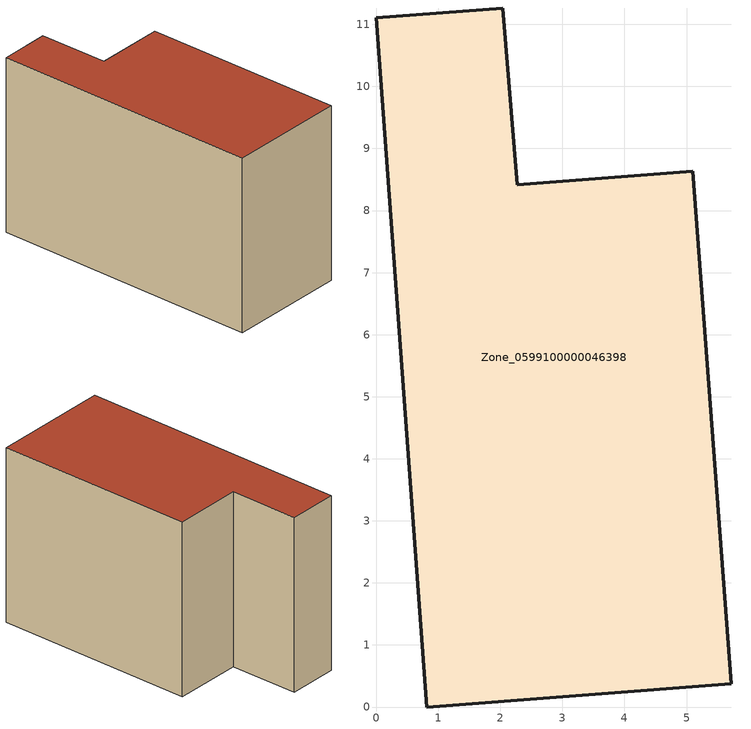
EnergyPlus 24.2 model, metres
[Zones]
Zone_0599100000046398
 floor ground (C_G): 0.81,0 0,11.11 2.04,11.26 2.27,8.41 5.1,8.63 5.72,0.38 z0
 wall outside (C_F): 0.81,0 5.72,0.38 5.1,8.63 2.27,8.41 2.04,11.26 0,11.11 0.81,0 z0:7.25
 roof outside (C_R): 0,11.11 0.81,0 5.72,0.38 5.1,8.63 2.27,8.41 2.04,11.26 z7.25
[BUILDING]
Pand.0599100000046398: North Axis=0; Terrain=City; Loads Convergence Tolerance Value=0.04; Temperature Convergence Tolerance Value=0.4; Solar Distribution=FullExterior; Maximum Number of Warmup Days=25; Minimum Number of Warmup Days=1
[Site:Location]
Rotterdam.The.Hague.AP_ZH_NLD Design_Conditions: Latitude=51.96; Longitude=4.45; Time Zone=1; Elevation=-4.5
[SITE:GROUNDTEMPERATURE:BUILDINGSURFACE]
18, 18, 18, 18, 18, 18, 18, 18, 18, 18, 18, 18
[MATERIAL] Thermal Absorptance=0.9; Solar Absorptance=0.7; Visible Absorptance=0.7
Name | Roughness | Thickness | Conductivity | Density | Specific Heat
G.TC.1946 | MediumSmooth | 0.15 | 1 | 540 | 1210
F.TC.1946 | Rough | 0.3 | 0.857143 | 1920 | 840
R.TC.1946 | MediumRough | 0.2 | 0.909091 | 1500 | 1000
[CONSTRUCTION]
C_G: G.TC.1946
C_F: F.TC.1946
C_R: R.TC.1946
[ZONE]
Zone_0599100000046398: Type=1; Multiplier=1; Ceiling Height=Autocalculate; Volume=Autocalculate; Floor Area=autocalculate; Part of Total Floor Area=Yes
[ZONEINFILTRATION:DESIGNFLOWRATE]
Infil_Zone_0599100000046398: Zone or ZoneList or Space or SpaceList=Zone_0599100000046398; Schedule=AlwaysOn; Design Flow Rate Calculation Method=Flow/Area; Flow Rate per Floor Area=0.003; Constant Term Coefficient=1; Temperature Term Coefficient=0; Velocity Term Coefficient=0; Velocity Squared Term Coefficient=0
[HVACTEMPLATE:ZONE:IDEALLOADSAIRSYSTEM]
Zone_0599100000046398: Maximum Heating Supply Air Temperature=50; Minimum Cooling Supply Air Temperature=13; Maximum Heating Supply Air Humidity Ratio=0.0156; Minimum Cooling Supply Air Humidity Ratio=0.0077; Heating Limit=NoLimit; Cooling Limit=NoLimit; Dehumidification Control Type=ConstantSensibleHeatRatio; Cooling Sensible Heat Ratio=0.7; Dehumidification Setpoint=60; Humidification Control Type=None; Humidification Setpoint=30; Outdoor Air Method=None; Outdoor Air Flow Rate per Person=0.00944; Outdoor Air Flow Rate per Zone Floor Area=0; Outdoor Air Flow Rate per Zone=0; Demand Controlled Ventilation Type=None; Outdoor Air Economizer Type=NoEconomizer; Heat Recovery Type=None; Sensible Heat Recovery Effectiveness=0.7; Latent Heat Recovery Effectiveness=0.65
[ZONECONTROL:THERMOSTAT]
ThermostatControl_Zone_0599100000046398: Zone or ZoneList=Zone_0599100000046398; Control Type Schedule=DualSetpointControlType; Control 1=Thermostat_Zone_0599100000046398; Temperature Difference Between Cutout And Setpoint=0
[THERMOSTATSETPOINT:DUALSETPOINT]
Thermostat_Zone_0599100000046398: Heating Setpoint Temperature Schedule=HeatingSetpoint_Zone_0599100000046398; Cooling Setpoint Temperature Schedule=CoolingSetpoint_Zone_0599100000046398
[SCHEDULE:COMPACT]
HeatingSetpoint_Zone_0599100000046398: Through: 12/31, For: AllDays, Until: 24:00, 21
CoolingSetpoint_Zone_0599100000046398: Through: 12/31, For: AllDays, Until: 24:00, 24
DualSetpointControlType: Through: 12/31, For: AllDays, Until: 24:00, 4
AlwaysOn: Through: 12/31, For: AllDays, Until: 24:00, 1
